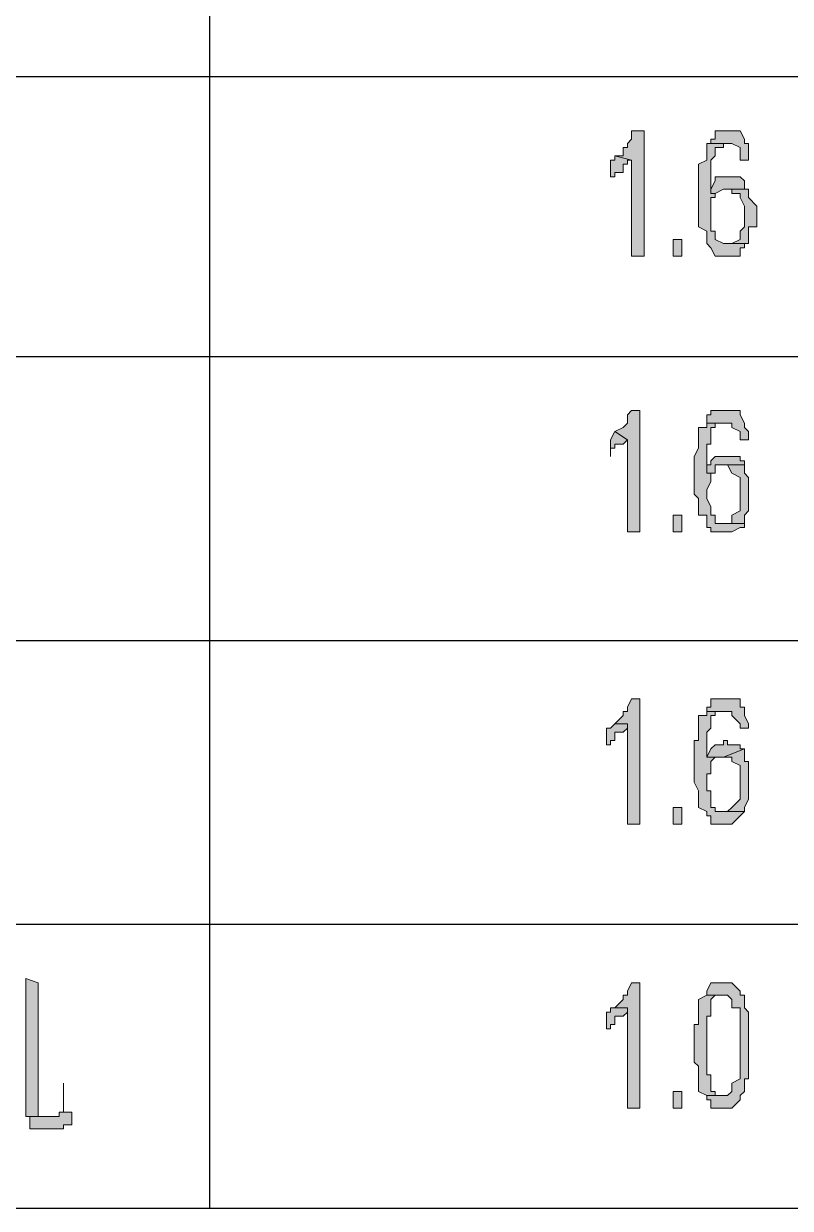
# Model space of a CAD drawing. Header units: millimetres. Extents: x 20 to 821, y 1 to 1134.
# Drawn here: x 620.7 to 653.8, y 715.8 to 766.9 of the extents above; entities that cross this region are included whole.
import ezdxf

# ---------------------------------------------------------------- set-up
doc = ezdxf.new("R2010")
doc.units = ezdxf.units.MM
doc.layers.add('1', color=7, linetype='Continuous')

msp = doc.modelspace()

# ---------------------------------------------------------------- hatches: boundary and pattern name
h = msp.add_hatch(color=0)
h.dxf.hatch_style = 2
h.paths.add_polyline_path([(647.46, 762.261732), (646.92, 762.261732), (646.92, 761.901732), (646.74, 761.721732), (646.74, 761.541732), (646.56, 761.541732), (646.56, 761.181732), (646.2, 761.181732), (646.92, 761.001732), (646.92, 756.861732), (647.46, 756.861732)])
h = msp.add_hatch(color=0)
h.dxf.hatch_style = 2
h.paths.add_polyline_path([(651.06, 762.261732), (650.52, 762.261732), (650.52, 761.901732), (650.34, 761.901732), (650.34, 761.721732), (651.24, 761.721732), (651.6, 761.541732), (651.6, 761.001732), (651.78, 761.001732), (651.96, 761.001732), (651.96, 761.181732), (651.96, 761.541732), (651.96, 761.721732), (651.78, 761.721732), (651.78, 761.901732), (651.6, 762.261732)])
h = msp.add_hatch(color=0)
h.dxf.hatch_style = 2
h.paths.add_polyline_path([(650.34, 761.721732), (650.16, 761.721732), (650.16, 761.541732), (650.16, 761.001732), (649.8, 760.821732), (649.8, 758.121732), (650.16, 757.941732), (650.16, 757.401732), (650.34, 757.221732), (650.52, 756.861732), (651.6, 756.861732), (651.6, 757.221732), (651.78, 757.221732), (651.78, 757.401732), (650.88, 757.401732), (650.52, 757.581732), (650.52, 757.941732), (650.34, 757.941732), (650.34, 759.381732), (650.52, 759.381732), (650.52, 759.561732), (650.34, 759.561732), (650.34, 761.001732), (650.52, 761.181732), (650.52, 761.541732), (650.88, 761.541732), (650.88, 761.721732), (651.06, 761.721732)])
h = msp.add_hatch(color=0)
h.dxf.hatch_style = 2
h.paths.add_polyline_path([(646.2, 761.181732), (646.2, 761.001732), (646.02, 761.001732), (646.02, 760.281732), (646.2, 760.281732), (646.2, 760.461732), (646.56, 760.461732), (646.56, 760.821732), (646.74, 760.821732), (646.74, 761.001732), (646.92, 761.001732)])
h = msp.add_hatch(color=0)
h.dxf.hatch_style = 2
h.paths.add_polyline_path([(651.06, 760.281732), (650.52, 760.281732), (650.52, 760.101732), (650.34, 759.741732), (650.34, 759.561732), (650.52, 759.561732), (650.88, 759.741732), (651.78, 759.741732), (651.78, 760.101732), (651.6, 760.281732)])
h = msp.add_hatch(color=0)
h.dxf.hatch_style = 2
h.paths.add_polyline_path([(651.78, 759.741732), (651.06, 759.741732), (651.24, 759.741732), (651.24, 759.561732), (651.6, 759.561732), (651.6, 759.381732), (651.78, 759.021732), (651.78, 758.121732), (651.6, 757.941732), (651.6, 757.581732), (651.24, 757.401732), (651.06, 757.401732), (651.78, 757.401732), (651.96, 757.401732), (651.96, 757.581732), (651.96, 758.121732), (652.32, 758.121732), (652.32, 759.021732), (651.96, 759.381732), (651.96, 759.741732)])
h = msp.add_hatch(color=0)
h.dxf.hatch_style = 2
h.paths.add_polyline_path([(648.72, 756.861732), (648.72, 757.581732), (649.08, 757.581732), (649.08, 756.861732)])
h = msp.add_hatch(color=0)
h.dxf.hatch_style = 2
h.paths.add_polyline_path([(647.28, 750.201732), (646.92, 750.201732), (646.74, 750.021732), (646.74, 749.661732), (646.56, 749.481732), (646.2, 749.301732), (646.74, 748.941732), (646.74, 744.981732), (647.28, 744.981732)])
h = msp.add_hatch(color=0)
h.dxf.hatch_style = 2
h.paths.add_polyline_path([(651.06, 750.201732), (650.34, 750.201732), (650.34, 750.021732), (650.16, 750.021732), (650.16, 749.661732), (651.24, 749.661732), (651.24, 749.481732), (651.6, 749.301732), (651.6, 748.941732), (651.96, 748.941732), (651.96, 749.301732), (651.78, 749.481732), (651.78, 749.661732), (651.6, 750.021732), (651.6, 750.201732), (651.24, 750.201732)])
h = msp.add_hatch(color=0)
h.dxf.hatch_style = 2
h.paths.add_polyline_path([(650.16, 749.661732), (650.16, 749.481732), (649.8, 749.481732), (649.8, 748.581732), (649.62, 748.221732), (649.62, 746.601732), (649.8, 746.421732), (649.8, 746.061732), (649.8, 745.881732), (649.8, 745.701732), (650.16, 745.701732), (650.16, 745.161732), (650.34, 745.161732), (650.34, 744.981732), (650.52, 744.981732), (651.24, 744.981732), (651.6, 745.161732), (651.78, 745.161732), (651.78, 745.341732), (650.52, 745.341732), (650.52, 745.701732), (650.34, 745.701732), (650.34, 745.881732), (650.34, 746.061732), (650.16, 746.421732), (650.16, 746.781732), (650.34, 747.141732), (650.34, 747.501732), (650.52, 747.501732), (650.16, 747.501732), (650.16, 747.861732), (650.16, 748.761732), (650.34, 748.761732), (650.34, 749.481732), (650.52, 749.481732), (650.52, 749.661732), (650.88, 749.661732), (651.06, 749.661732)])
h = msp.add_hatch(color=0)
h.dxf.hatch_style = 2
h.paths.add_polyline_path([(646.2, 749.301732), (646.02, 748.941732), (646.02, 748.221732), (646.02, 748.581732), (646.2, 748.581732), (646.2, 748.761732), (646.56, 748.761732), (646.74, 748.941732)])
h = msp.add_hatch(color=0)
h.dxf.hatch_style = 2
h.paths.add_polyline_path([(651.06, 748.221732), (650.52, 748.221732), (650.34, 748.041732), (650.34, 747.861732), (650.16, 747.861732), (650.16, 747.501732), (650.52, 747.501732), (650.52, 747.861732), (650.88, 747.861732), (651.78, 747.861732), (651.78, 748.041732), (651.6, 748.041732), (651.6, 748.221732)])
h = msp.add_hatch(color=0)
h.dxf.hatch_style = 2
h.paths.add_polyline_path([(651.78, 747.861732), (650.88, 747.861732), (651.06, 747.861732), (651.24, 747.501732), (651.6, 747.321732), (651.6, 745.881732), (651.24, 745.701732), (651.24, 745.341732), (651.06, 745.341732), (650.88, 745.341732), (651.78, 745.341732), (651.78, 745.701732), (651.96, 745.881732), (651.96, 747.321732), (651.78, 747.501732)])
h = msp.add_hatch(color=0)
h.dxf.hatch_style = 2
h.paths.add_polyline_path([(648.72, 744.981732), (648.72, 745.701732), (649.08, 745.701732), (649.08, 744.981732)])
h = msp.add_hatch(color=0)
h.dxf.hatch_style = 2
h.paths.add_polyline_path([(647.28, 737.781732), (646.92, 737.781732), (646.74, 737.421732), (646.74, 737.241732), (646.56, 737.241732), (646.56, 737.061732), (646.2, 736.701732), (646.74, 736.701732), (646.74, 732.381732), (647.28, 732.381732)])
h = msp.add_hatch(color=0)
h.dxf.hatch_style = 2
h.paths.add_polyline_path([(651.06, 737.781732), (650.34, 737.781732), (650.34, 737.421732), (650.16, 737.421732), (650.16, 737.241732), (651.24, 737.241732), (651.24, 737.061732), (651.6, 736.701732), (651.6, 736.521732), (651.96, 736.521732), (651.96, 736.701732), (651.78, 737.061732), (651.78, 737.241732), (651.78, 737.421732), (651.6, 737.421732), (651.6, 737.781732), (651.24, 737.781732)])
h = msp.add_hatch(color=0)
h.dxf.hatch_style = 2
h.paths.add_polyline_path([(650.16, 737.241732), (650.16, 737.061732), (649.8, 737.061732), (649.8, 735.981732), (649.62, 735.981732), (649.62, 734.181732), (649.8, 733.821732), (649.8, 733.641732), (649.8, 733.461732), (649.8, 733.101732), (650.16, 732.921732), (650.16, 732.741732), (650.34, 732.741732), (650.34, 732.381732), (650.52, 732.381732), (651.24, 732.381732), (651.6, 732.741732), (651.78, 732.921732), (650.52, 732.921732), (650.52, 733.101732), (650.34, 733.101732), (650.34, 733.461732), (650.34, 733.821732), (650.16, 733.821732), (650.16, 734.541732), (650.34, 734.541732), (650.34, 735.081732), (650.52, 735.261732), (650.16, 735.261732), (650.16, 735.621732), (650.16, 736.341732), (650.34, 736.521732), (650.34, 737.061732), (650.52, 737.061732), (650.52, 737.241732), (650.88, 737.241732)])
h = msp.add_hatch(color=0)
h.dxf.hatch_style = 2
h.paths.add_polyline_path([(646.2, 736.701732), (646.02, 736.521732), (645.84, 736.521732), (645.84, 735.801732), (646.02, 735.801732), (646.02, 735.981732), (646.2, 735.981732), (646.2, 736.341732), (646.56, 736.341732), (646.74, 736.521732), (646.74, 736.701732)])
h = msp.add_hatch(color=0)
h.dxf.hatch_style = 2
h.paths.add_polyline_path([(651.06, 735.981732), (650.88, 735.981732), (650.88, 735.801732), (650.52, 735.801732), (650.34, 735.621732), (650.16, 735.261732), (650.88, 735.261732), (651.78, 735.621732), (651.6, 735.621732), (651.6, 735.801732), (651.06, 735.801732)])
h = msp.add_hatch(color=0)
h.dxf.hatch_style = 2
h.paths.add_polyline_path([(651.78, 735.621732), (650.88, 735.261732), (651.24, 735.261732), (651.24, 735.081732), (651.6, 734.901732), (651.6, 733.461732), (651.24, 733.101732), (651.06, 732.921732), (650.88, 732.921732), (651.78, 732.921732), (651.78, 733.101732), (651.96, 733.461732), (651.96, 735.081732), (651.78, 735.081732)])
h = msp.add_hatch(color=0)
h.dxf.hatch_style = 2
h.paths.add_polyline_path([(648.72, 732.381732), (648.72, 733.101732), (649.08, 733.101732), (649.08, 732.381732)])
h = msp.add_hatch(color=0)
h.dxf.hatch_style = 2
h.paths.add_polyline_path([(620.82, 725.721732), (620.82, 719.781732), (621, 719.781732), (621.54, 719.781732), (621.36, 719.781732), (621.36, 725.541732)])
h = msp.add_hatch(color=0)
h.dxf.hatch_style = 2
h.paths.add_polyline_path([(647.28, 725.541732), (646.92, 725.541732), (646.74, 725.181732), (646.74, 725.001732), (646.56, 725.001732), (646.56, 724.821732), (646.2, 724.461732), (646.74, 724.461732), (646.74, 720.141732), (647.28, 720.141732)])
h = msp.add_hatch(color=0)
h.dxf.hatch_style = 2
h.paths.add_polyline_path([(650.88, 725.541732), (650.34, 725.541732), (650.16, 725.181732), (650.16, 725.001732), (650.88, 725.001732), (651.06, 725.001732), (651.24, 724.821732), (651.24, 724.461732), (651.6, 724.461732), (651.6, 723.741732), (651.6, 723.561732), (651.6, 721.401732), (651.24, 721.221732), (651.24, 720.861732), (651.06, 720.681732), (650.16, 720.681732), (650.16, 720.501732), (650.34, 720.501732), (650.34, 720.141732), (651.24, 720.141732), (651.6, 720.501732), (651.6, 720.681732), (651.78, 720.861732), (651.78, 721.401732), (651.96, 721.401732), (651.96, 724.281732), (651.78, 724.461732), (651.78, 725.001732), (651.6, 725.001732), (651.6, 725.181732), (651.24, 725.541732)])
h = msp.add_hatch(color=0)
h.dxf.hatch_style = 2
h.paths.add_polyline_path([(650.16, 725.001732), (649.8, 724.821732), (649.8, 723.741732), (649.62, 723.741732), (649.62, 722.121732), (649.8, 721.941732), (649.8, 721.221732), (649.8, 720.861732), (650.16, 720.681732), (650.88, 720.681732), (650.52, 720.681732), (650.52, 720.861732), (650.34, 720.861732), (650.34, 721.581732), (650.16, 721.581732), (650.16, 724.101732), (650.34, 724.101732), (650.34, 724.821732), (650.52, 725.001732), (650.88, 725.001732)])
h = msp.add_hatch(color=0)
h.dxf.hatch_style = 2
h.paths.add_polyline_path([(646.2, 724.461732), (646.02, 724.461732), (646.02, 724.281732), (645.84, 724.281732), (645.84, 723.561732), (646.02, 723.561732), (646.02, 723.741732), (646.2, 723.741732), (646.2, 724.101732), (646.56, 724.101732), (646.74, 724.281732), (646.74, 724.461732)])
h = msp.add_hatch(color=0)
h.dxf.hatch_style = 2
h.paths.add_polyline_path([(622.44, 721.221732), (622.44, 719.961732), (622.26, 719.961732), (622.26, 719.781732), (621.54, 719.781732), (621, 719.781732), (621, 719.421732), (621, 719.241732), (621.36, 719.241732), (622.44, 719.241732), (622.44, 719.421732), (622.8, 719.421732), (622.8, 719.781732), (622.8, 719.961732), (622.44, 719.961732)])
h = msp.add_hatch(color=0)
h.dxf.hatch_style = 2
h.paths.add_polyline_path([(648.72, 720.141732), (648.72, 720.861732), (649.08, 720.861732), (649.08, 720.141732)])

# ---------------------------------------------------------------- linework, layer by layer
at = {"layer": '1', "color": 0, "lineweight": 25}
for points in [[(628.74, 813.381732), (628.74, 715.821732)], [(557.64, 764.601732), (821.16, 764.601732)], [(557.64, 752.541732), (821.16, 752.541732)], [(557.64, 740.301732), (821.16, 740.301732)], [(557.64, 728.061732), (821.16, 728.061732)], [(557.64, 715.821732), (821.16, 715.821732)]]:
    msp.add_lwpolyline(points, dxfattribs=at)
at = {"layer": '1', "color": 0, "lineweight": 5}
for points in [[(647.46, 762.261732), (646.92, 762.261732), (646.92, 761.901732), (646.74, 761.721732), (646.74, 761.541732), (646.56, 761.541732), (646.56, 761.181732), (646.2, 761.181732), (646.92, 761.001732), (646.92, 756.861732), (647.46, 756.861732), (647.46, 762.261732)], [(651.06, 762.261732), (650.52, 762.261732), (650.52, 761.901732), (650.34, 761.901732), (650.34, 761.721732), (651.24, 761.721732), (651.6, 761.541732), (651.6, 761.001732), (651.78, 761.001732), (651.96, 761.001732), (651.96, 761.181732), (651.96, 761.541732), (651.96, 761.541732), (651.96, 761.721732), (651.78, 761.721732), (651.78, 761.901732), (651.6, 762.261732), (651.06, 762.261732)], [(650.34, 761.721732), (650.16, 761.721732), (650.16, 761.541732), (650.16, 761.001732), (649.8, 760.821732), (649.8, 758.121732), (650.16, 757.941732), (650.16, 757.401732), (650.34, 757.221732), (650.52, 756.861732), (651.6, 756.861732), (651.6, 757.221732), (651.78, 757.221732), (651.78, 757.401732), (650.88, 757.401732), (650.52, 757.581732), (650.52, 757.941732), (650.34, 757.941732), (650.34, 759.381732), (650.52, 759.381732), (650.52, 759.561732), (650.34, 759.561732), (650.34, 761.001732), (650.52, 761.181732), (650.52, 761.541732), (650.88, 761.541732), (650.88, 761.721732), (651.06, 761.721732), (650.34, 761.721732)], [(646.2, 761.181732), (646.2, 761.001732), (646.02, 761.001732), (646.02, 760.281732), (646.2, 760.281732), (646.2, 760.461732), (646.56, 760.461732), (646.56, 760.821732), (646.74, 760.821732), (646.74, 761.001732), (646.92, 761.001732), (646.2, 761.181732)], [(651.06, 760.281732), (650.52, 760.281732), (650.52, 760.101732), (650.34, 759.741732), (650.34, 759.561732), (650.52, 759.561732), (650.88, 759.741732), (651.78, 759.741732), (651.78, 760.101732), (651.6, 760.281732), (651.06, 760.281732)], [(651.78, 759.741732), (651.06, 759.741732), (651.24, 759.741732), (651.24, 759.561732), (651.6, 759.561732), (651.6, 759.381732), (651.78, 759.021732), (651.78, 758.121732), (651.6, 757.941732), (651.6, 757.581732), (651.24, 757.401732), (651.06, 757.401732), (651.78, 757.401732), (651.96, 757.401732), (651.96, 757.581732), (651.96, 758.121732), (652.32, 758.121732), (652.32, 759.021732), (651.96, 759.381732), (651.96, 759.741732), (651.78, 759.741732)], [(648.72, 756.861732), (648.72, 757.581732), (649.08, 757.581732), (649.08, 756.861732), (648.72, 756.861732)], [(647.28, 750.201732), (646.92, 750.201732), (646.74, 750.021732), (646.74, 749.661732), (646.56, 749.481732), (646.2, 749.301732), (646.74, 748.941732), (646.74, 744.981732), (647.28, 744.981732), (647.28, 750.201732)], [(651.06, 750.201732), (650.34, 750.201732), (650.34, 750.021732), (650.16, 750.021732), (650.16, 749.661732), (651.24, 749.661732), (651.24, 749.481732), (651.6, 749.301732), (651.6, 748.941732), (651.96, 748.941732), (651.96, 749.301732), (651.78, 749.481732), (651.78, 749.481732), (651.78, 749.661732), (651.6, 750.021732), (651.6, 750.201732), (651.24, 750.201732), (651.06, 750.201732)], [(650.16, 749.661732), (650.16, 749.481732), (649.8, 749.481732), (649.8, 748.581732), (649.62, 748.221732), (649.62, 746.601732), (649.8, 746.421732), (649.8, 746.061732), (649.8, 745.881732), (649.8, 745.701732), (650.16, 745.701732), (650.16, 745.161732), (650.34, 745.161732), (650.34, 744.981732), (650.52, 744.981732), (651.24, 744.981732), (651.6, 745.161732), (651.78, 745.161732), (651.78, 745.341732), (650.52, 745.341732), (650.52, 745.701732), (650.34, 745.701732), (650.34, 745.881732), (650.34, 746.061732), (650.16, 746.421732), (650.16, 746.781732), (650.34, 747.141732), (650.34, 747.501732), (650.52, 747.501732), (650.16, 747.501732), (650.16, 747.861732), (650.16, 748.761732), (650.34, 748.761732), (650.34, 749.481732), (650.52, 749.481732), (650.52, 749.661732), (650.88, 749.661732), (651.06, 749.661732), (650.16, 749.661732)], [(646.2, 749.301732), (646.02, 748.941732), (646.02, 748.221732), (646.02, 748.581732), (646.2, 748.581732), (646.2, 748.761732), (646.56, 748.761732), (646.74, 748.941732), (646.2, 749.301732)], [(651.06, 748.221732), (650.52, 748.221732), (650.34, 748.041732), (650.34, 747.861732), (650.16, 747.861732), (650.16, 747.501732), (650.52, 747.501732), (650.52, 747.861732), (650.88, 747.861732), (651.78, 747.861732), (651.78, 748.041732), (651.6, 748.041732), (651.6, 748.221732), (651.06, 748.221732)], [(651.78, 747.861732), (650.88, 747.861732), (651.06, 747.861732), (651.24, 747.501732), (651.6, 747.321732), (651.6, 745.881732), (651.24, 745.701732), (651.24, 745.341732), (651.06, 745.341732), (650.88, 745.341732), (651.78, 745.341732), (651.78, 745.701732), (651.96, 745.881732), (651.96, 747.321732), (651.78, 747.501732), (651.78, 747.861732)], [(648.72, 744.981732), (648.72, 745.701732), (649.08, 745.701732), (649.08, 744.981732), (648.72, 744.981732)], [(647.28, 737.781732), (646.92, 737.781732), (646.74, 737.421732), (646.74, 737.241732), (646.56, 737.241732), (646.56, 737.061732), (646.2, 736.701732), (646.74, 736.701732), (646.74, 732.381732), (647.28, 732.381732), (647.28, 737.781732)], [(651.06, 737.781732), (650.34, 737.781732), (650.34, 737.421732), (650.16, 737.421732), (650.16, 737.241732), (651.24, 737.241732), (651.24, 737.061732), (651.6, 736.701732), (651.6, 736.521732), (651.96, 736.521732), (651.96, 736.701732), (651.78, 737.061732), (651.78, 737.241732), (651.78, 737.421732), (651.6, 737.421732), (651.6, 737.781732), (651.24, 737.781732), (651.06, 737.781732)], [(650.16, 737.241732), (650.16, 737.061732), (649.8, 737.061732), (649.8, 735.981732), (649.62, 735.981732), (649.62, 734.181732), (649.8, 733.821732), (649.8, 733.641732), (649.8, 733.461732), (649.8, 733.101732), (650.16, 732.921732), (650.16, 732.741732), (650.34, 732.741732), (650.34, 732.381732), (650.52, 732.381732), (651.24, 732.381732), (651.6, 732.741732), (651.78, 732.921732), (650.52, 732.921732), (650.52, 733.101732), (650.34, 733.101732), (650.34, 733.461732), (650.34, 733.821732), (650.16, 733.821732), (650.16, 734.541732), (650.34, 734.541732), (650.34, 735.081732), (650.52, 735.261732), (650.16, 735.261732), (650.16, 735.621732), (650.16, 736.341732), (650.34, 736.521732), (650.34, 737.061732), (650.52, 737.061732), (650.52, 737.241732), (650.88, 737.241732), (650.16, 737.241732)], [(646.2, 736.701732), (646.02, 736.521732), (645.84, 736.521732), (645.84, 735.801732), (646.02, 735.801732), (646.02, 735.981732), (646.2, 735.981732), (646.2, 736.341732), (646.56, 736.341732), (646.74, 736.521732), (646.74, 736.701732), (646.2, 736.701732)], [(651.06, 735.981732), (650.88, 735.981732), (650.88, 735.801732), (650.52, 735.801732), (650.34, 735.621732), (650.16, 735.261732), (650.88, 735.261732), (651.78, 735.621732), (651.6, 735.621732), (651.6, 735.801732), (651.06, 735.801732), (651.06, 735.981732)], [(651.78, 735.621732), (650.88, 735.261732), (651.24, 735.261732), (651.24, 735.081732), (651.6, 734.901732), (651.6, 733.461732), (651.24, 733.101732), (651.06, 732.921732), (650.88, 732.921732), (651.78, 732.921732), (651.78, 733.101732), (651.96, 733.461732), (651.96, 735.081732), (651.78, 735.081732), (651.78, 735.621732)], [(648.72, 732.381732), (648.72, 733.101732), (649.08, 733.101732), (649.08, 732.381732), (648.72, 732.381732)], [(620.82, 725.721732), (620.82, 719.781732), (621, 719.781732), (621.54, 719.781732), (621.36, 719.781732), (621.36, 725.541732), (620.82, 725.721732)], [(647.28, 725.541732), (646.92, 725.541732), (646.74, 725.181732), (646.74, 725.001732), (646.56, 725.001732), (646.56, 724.821732), (646.2, 724.461732), (646.74, 724.461732), (646.74, 720.141732), (647.28, 720.141732), (647.28, 725.541732)], [(650.88, 725.541732), (650.34, 725.541732), (650.16, 725.181732), (650.16, 725.001732), (650.88, 725.001732), (651.06, 725.001732), (651.24, 724.821732), (651.24, 724.461732), (651.6, 724.461732), (651.6, 723.741732), (651.6, 723.561732), (651.6, 721.401732), (651.24, 721.221732), (651.24, 720.861732), (651.06, 720.681732), (650.16, 720.681732), (650.16, 720.501732), (650.34, 720.501732), (650.34, 720.141732), (651.24, 720.141732), (651.6, 720.501732), (651.6, 720.681732), (651.78, 720.861732), (651.78, 721.401732), (651.96, 721.401732), (651.96, 724.281732), (651.78, 724.461732), (651.78, 725.001732), (651.6, 725.001732), (651.6, 725.181732), (651.24, 725.541732), (650.88, 725.541732)], [(650.16, 725.001732), (649.8, 724.821732), (649.8, 723.741732), (649.62, 723.741732), (649.62, 722.121732), (649.8, 721.941732), (649.8, 721.221732), (649.8, 721.221732), (649.8, 720.861732), (650.16, 720.681732), (650.88, 720.681732), (650.52, 720.681732), (650.52, 720.861732), (650.34, 720.861732), (650.34, 721.581732), (650.16, 721.581732), (650.16, 724.101732), (650.34, 724.101732), (650.34, 724.821732), (650.52, 725.001732), (650.88, 725.001732), (650.16, 725.001732)], [(646.2, 724.461732), (646.02, 724.461732), (646.02, 724.281732), (645.84, 724.281732), (645.84, 723.561732), (646.02, 723.561732), (646.02, 723.741732), (646.2, 723.741732), (646.2, 724.101732), (646.56, 724.101732), (646.74, 724.281732), (646.74, 724.461732), (646.2, 724.461732)], [(622.44, 721.221732), (622.44, 719.961732), (622.26, 719.961732), (622.26, 719.781732), (621.54, 719.781732), (621, 719.781732), (621, 719.421732), (621, 719.241732), (621.36, 719.241732), (622.44, 719.241732), (622.44, 719.421732), (622.8, 719.421732), (622.8, 719.781732), (622.8, 719.961732), (622.44, 719.961732), (622.44, 721.221732)], [(648.72, 720.141732), (648.72, 720.861732), (649.08, 720.861732), (649.08, 720.141732), (648.72, 720.141732)]]:
    msp.add_lwpolyline(points, dxfattribs=at)

doc.saveas('drawing.dxf')
